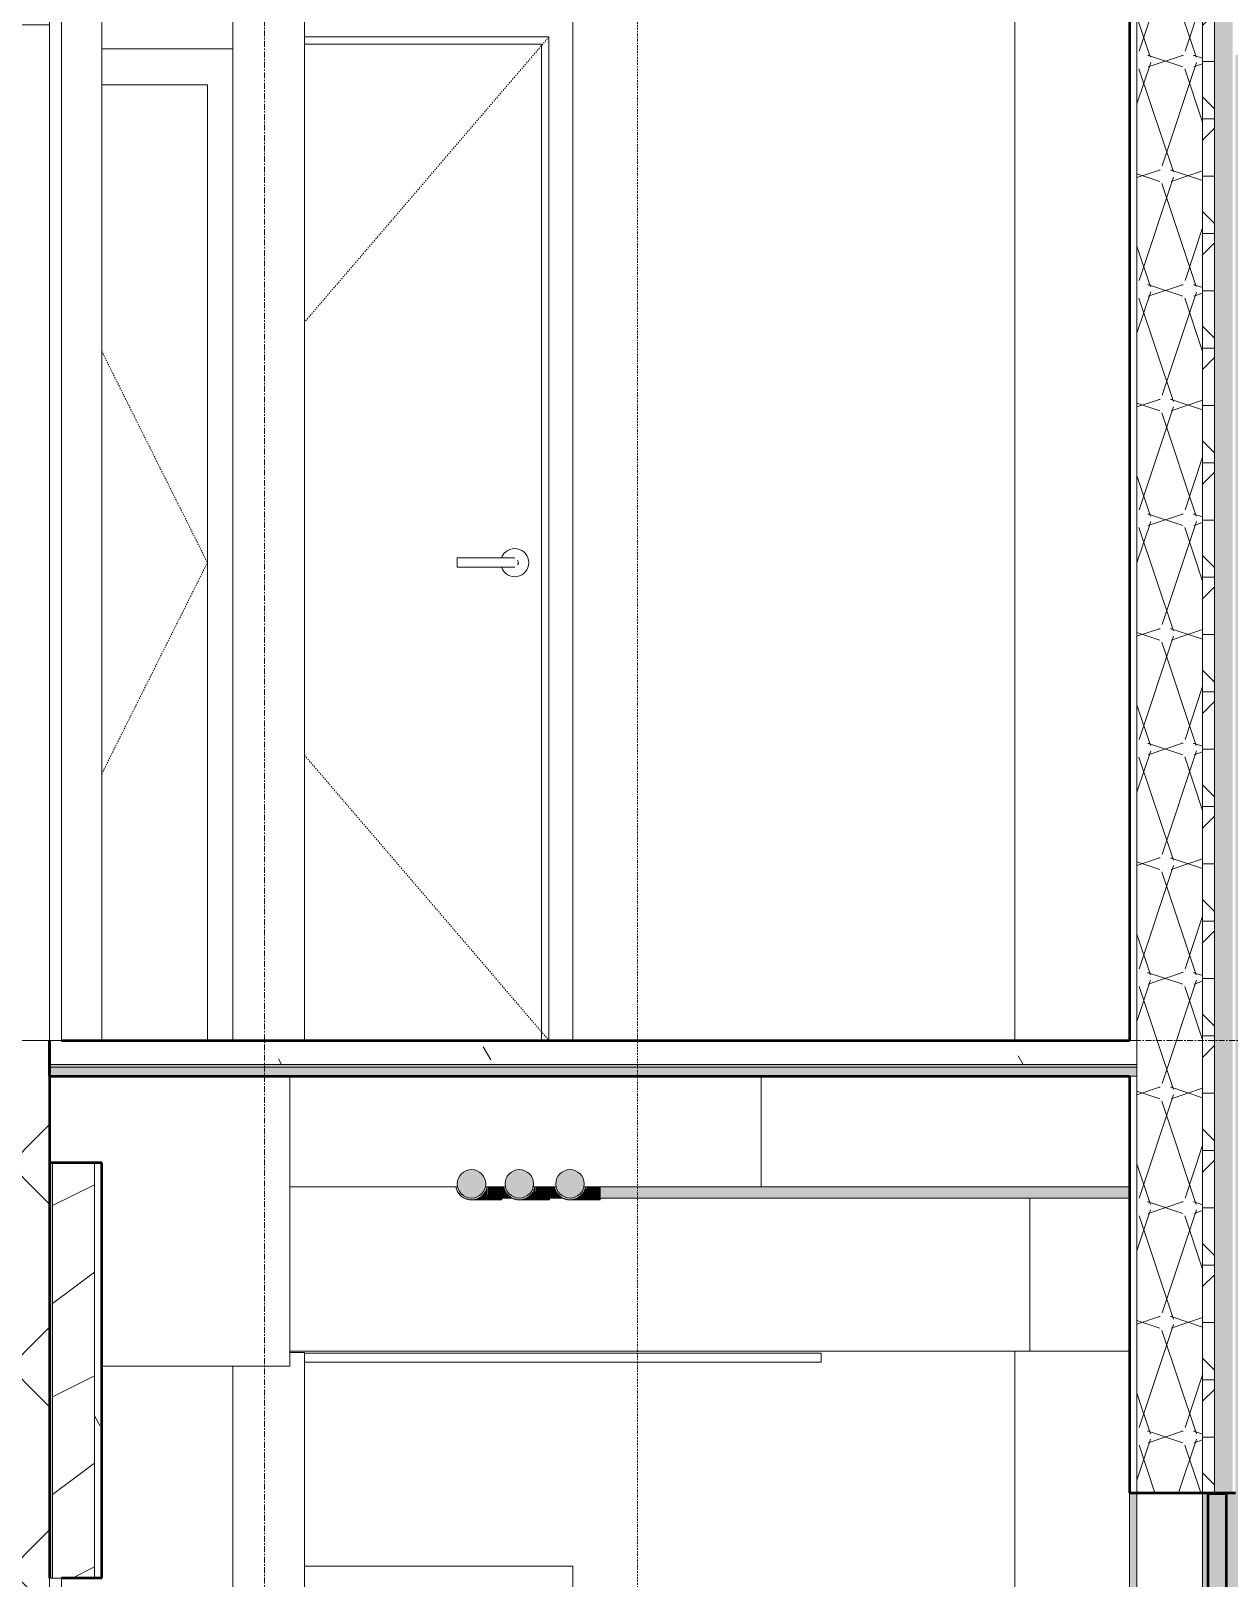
# Model space of a CAD drawing. Header units: inches. Extents: x 9610 to 15331, y -316 to 681.
# Drawn here: x 13620.6 to 13720.9, y 223 to 352.5 of the extents above; entities that cross this region are included whole.
import ezdxf

# ---------------------------------------------------------------- set-up
doc = ezdxf.new("R2010")
doc.units = ezdxf.units.IN
doc.header["$MEASUREMENT"] = 0
for name, pattern in [('Dash 1_16_', [0.125, 0.0625, -0.0625]), ('Dash Dot 3_16_', [0.3125, 0.1875, -0.0625, 0, -0.0625]), ('Grid Line 1_2_', [0.875, 0.5, -0.125, 0.125, -0.125])]:
    doc.linetypes.add(name, pattern=pattern)
for name, color, linetype, lineweight in [('0-2', 55, 'Continuous', 9), ('0-4', 130, 'Continuous', 5), ('0-5', 250, 'Continuous', 13), ('0-6', 50, 'Continuous', 9), ('A-ANNO-SYMB-1', 150, 'Dash Dot 3_16_', 9), ('A-CLNG-1', 135, 'Continuous', 13), ('A-DOOR-3', 50, 'Dash 1_16_', 9), ('A-DOOR-5', 50, 'Continuous', 9), ('A-DOOR-FRAM-3', 50, 'Continuous', 9), ('A-FLOR-1', 8, 'Continuous', 5), ('A-FLOR-2', 31, 'Continuous', 5), ('A-FLOR-5', 192, 'Continuous', 50), ('A-FLOR-6', 135, 'Continuous', 13), ('A-FLOR-LEVL-1', 51, 'Grid Line 1_2_', 9), ('A-FLOR-MCUT', 51, 'Continuous', 13), ('A-FLOR-PATT-1', 8, 'Continuous', 9), ('A-GLAZ-CWMG-1', 55, 'Continuous', 9), ('A-WALL', 113, 'Continuous', 13), ('A-WALL-1', 135, 'Continuous', 13), ('A-WALL-2', 7, 'Continuous', 50), ('A-WALL-3', 250, 'Continuous', 13), ('A-WALL-4', 254, 'Continuous', 5), ('A-WALL-5', 8, 'Continuous', 5), ('A-WALL-9', 113, 'Continuous', 50), ('A-WALL-PATT-1', 253, 'Continuous', 9), ('A-WALL-PATT-2', 50, 'Continuous', 9), ('A-WALL-PATT-3', 45, 'Continuous', 9), ('A-WALL-PATT-4', 55, 'Continuous', 9), ('A-WALL-PATT-5', 111, 'Continuous', 9), ('I-WALL-1', 135, 'Continuous', 13), ('P-PIPE-1', 55, 'Continuous', 9), ('P-PIPE-2', 8, 'Continuous', 5), ('P-PIPE-3', 94, 'Continuous', 9), ('Q-SPCQ-2', 50, 'Continuous', 9), ('S-BEAM-1', 55, 'Continuous', 9), ('S-GRID-1', 1, 'Grid Line 1_2_', 9)]:
    doc.layers.add(name, color=color, linetype=linetype, lineweight=lineweight)
pattern_1 = [(0, (14109.167, 138.832), (0, 4.798), []), (315, (14109.167, 138.832), (4.798427, 0), [6.786, -6.786]), (45, (14109.167, 138.832), (4.798427, 0), [6.786, -6.786])]
pattern_2 = [(161.57, (14109.6468, 139.312), (-3.8399538, -1.54e-05), [0, -27.322, 3.034, 0]), (18.43, (14108.6868, 139.312), (-3.8399538, 1.54e-05), [0, -27.322, 3.034, 0]), (108.43, (14109.6468, 139.312), (1.919622, -9.6005246), [9.106, -21.25]), (71.57, (14108.6868, 139.312), (1.919622, 9.6005246), [9.106, -21.25])]
pattern_3 = [(0, (14109.167, 138.832), (30.72, 7.68), [1.267, -21.773, 1.267, -21.773, -122.88]), (0, (14109.167, 138.832), (30.72, 7.68), [-46.08, 1.267, -44.813, 1.267, -21.773, -53.76]), (0, (14109.167, 138.832), (30.72, 7.68), [-115.2, 1.267, -14.093, 1.267, -37.133]), (120, (14120.687, 142.672), (-22.01108, 22.7643), [1.267, -21.773, 1.267, -21.773, -122.88]), (120, (14120.687, 142.672), (-22.01108, 22.7643), [-46.08, 1.267, -44.813, 1.267, -21.773, -53.76]), (120, (14120.687, 142.672), (-22.01108, 22.7643), [-115.2, 1.267, -14.093, 1.267, -37.133]), (240, (14124.527, 158.032), (-8.70892, -30.4443), [1.267, -21.773, 1.267, -21.773, -122.88]), (240, (14124.527, 158.032), (-8.70892, -30.4443), [-46.08, 1.267, -44.813, 1.267, -21.773, -53.76]), (240, (14124.527, 158.032), (-8.70892, -30.4443), [-115.2, 1.267, -14.093, 1.267, -37.133])]

# ---------------------------------------------------------------- blocks, each defined once
blk = doc.blocks.new('Single-Flush - CLOSET-1720159-BUILDING SECTION - NORTH_SOUTH AT ELEVATOR AND COURTYARD - LOOKING EAST')
at = {"layer": 'A-DOOR-3'}
for p in [(-3494.95, 193.68), (-3494.95, 158.32)]:
    blk.add_line(p, (-3486.11, 176), dxfattribs=at)
at = {"layer": 'A-DOOR-FRAM-3'}
for p, q in [((-3483.97, 219), (-3494.95, 219)), ((-3494.95, 216), (-3486.11, 216)), ((-3486.11, 216), (-3486.11, 136))]:
    blk.add_line(p, q, dxfattribs=at)
blk = doc.blocks.new('CTR - 1st Phase - Unit Layouts_rvt-2-BUILDING SECTION - NORTH_SOUTH AT ELEVATOR AND COURTYARD - LOOKING EAST')
at = {"layer": '0-5'}
blk.add_blockref('Single-Flush - CLOSET-1720159-BUILDING SECTION - NORTH_SOUTH AT ELEVATOR AND COURTYARD - LOOKING EAST', (0, 132), dxfattribs=at)
blk = doc.blocks.new('HOLLOW METAL - UNIT DOOR-1758958-BUILDING SECTION - NORTH_SOUTH AT ELEVATOR AND COURTYARD - LOOKING EAST')
at = {"layer": 'A-DOOR-3'}
for p, q in [((-3457.52, 352), (-3477.97, 328.14)), ((-3477.97, 291.86), (-3457.52, 268))]:
    blk.add_line(p, q, dxfattribs=at)
at = {"layer": 'A-DOOR-5'}
for p, q in [((-3461.07, 308.39), (-3465.2, 308.39)), ((-3465.2, 308), (-3465.2, 308.39)), ((-3465.2, 307.61), (-3465.2, 308)), ((-3465.2, 307.61), (-3461.07, 307.61))]:
    blk.add_line(p, q, dxfattribs=at)
at = {"layer": 'A-DOOR-5', "flags": 128}
for points in [[(-3460.48, 308.39), (-3460.48, 308.39), (-3460.48, 308.39), (-3460.48, 308.39), (-3460.48, 308.39), (-3460.49, 308.39), (-3460.49, 308.39), (-3460.5, 308.39), (-3460.51, 308.39), (-3460.51, 308.39), (-3460.52, 308.39), (-3460.53, 308.39), (-3460.54, 308.39), (-3460.55, 308.39), (-3460.57, 308.39), (-3460.58, 308.39), (-3460.59, 308.39), (-3460.61, 308.39), (-3460.62, 308.39), (-3460.64, 308.39), (-3460.66, 308.39), (-3460.67, 308.39), (-3460.69, 308.39), (-3460.71, 308.39), (-3460.73, 308.39), (-3460.75, 308.39), (-3460.77, 308.39), (-3460.79, 308.39), (-3460.81, 308.39), (-3460.83, 308.39), (-3460.85, 308.39), (-3460.88, 308.39), (-3460.9, 308.39), (-3460.92, 308.39), (-3460.94, 308.39), (-3460.97, 308.39), (-3460.99, 308.39), (-3461.01, 308.39), (-3461.04, 308.39), (-3461.06, 308.39), (-3461.07, 308.39)], [(-3461.07, 307.61), (-3461.04, 307.61), (-3461.02, 307.61), (-3461, 307.61), (-3460.97, 307.61), (-3460.95, 307.61), (-3460.93, 307.61), (-3460.9, 307.61), (-3460.88, 307.61), (-3460.86, 307.61), (-3460.84, 307.61), (-3460.82, 307.61), (-3460.79, 307.61), (-3460.77, 307.61), (-3460.75, 307.61), (-3460.73, 307.61), (-3460.71, 307.61), (-3460.7, 307.61), (-3460.68, 307.61), (-3460.66, 307.61), (-3460.64, 307.61), (-3460.63, 307.61), (-3460.61, 307.61), (-3460.6, 307.61), (-3460.58, 307.61), (-3460.57, 307.61), (-3460.56, 307.61), (-3460.55, 307.61), (-3460.54, 307.61), (-3460.53, 307.61), (-3460.52, 307.61), (-3460.51, 307.61), (-3460.5, 307.61), (-3460.5, 307.61), (-3460.49, 307.61), (-3460.49, 307.61), (-3460.48, 307.61), (-3460.48, 307.61), (-3460.48, 307.61), (-3460.48, 307.61)]]:
    blk.add_lwpolyline(points, dxfattribs=at)
at = {"layer": 'A-DOOR-5'}
for centre, radius, start, end in [((-3460.38, 308), 1.18, 0, 160.3657), ((-3460.48, 308), 0.394, 75, 90), ((-3460.38, 308), 1.18, 199.5633, 0), ((-3460.48, 308), 0.394, 270, 285), ((-3460.48, 308), 0.394, 0, 30), ((-3460.48, 308), 0.394, 330, 0)]:
    blk.add_arc(centre, radius, start, end, dxfattribs=at)
at = {"layer": 'A-DOOR-FRAM-3'}
for p, q in [((-3455.52, 356), (-3477.97, 356)), ((-3455.52, 268), (-3455.52, 356)), ((-3477.97, 352), (-3457.52, 352)), ((-3477.97, 351.38), (-3458.15, 351.38)), ((-3458.15, 351.38), (-3458.15, 268)), ((-3457.52, 352), (-3457.52, 268))]:
    blk.add_line(p, q, dxfattribs=at)
blk = doc.blocks.new('Dimension Lumber - 2x10-2056819-BUILDING SECTION - NORTH_SOUTH AT ELEVATOR AND COURTYARD - LOOKING EAST')
at = {"layer": 'S-BEAM-1'}
for p, q in [((-3479.22, 255.75), (-3479.22, 265)), ((-3479.22, 255.75), (-3465.15, 255.75)), ((-3462.85, 255.75), (-3461.15, 255.75)), ((-3458.85, 255.75), (-3456.9, 255.75)), ((-3454.61, 255.75), (-3439.75, 255.75))]:
    blk.add_line(p, q, dxfattribs=at)
blk = doc.blocks.new('Dimension Lumber - 2x10-2056820-BUILDING SECTION - NORTH_SOUTH AT ELEVATOR AND COURTYARD - LOOKING EAST')
at = {"layer": 'S-BEAM-1'}
for p, q in [((-3439.75, 265), (-3439.75, 255.75)), ((-3439.75, 255.75), (-3408.92, 255.75))]:
    blk.add_line(p, q, dxfattribs=at)
blk = doc.blocks.new('Elbow - PVC - Sch 40 - Standard-V71-BUILDING SECTION - NORTH_SOUTH AT ELEVATOR AND COURTYARD - LOOKING EAST')
at = {"layer": 'P-PIPE-1'}
for points in [[(-3464, 254.66), (-3463.65, 254.7), (-3463.31, 254.85), (-3462.96, 255.16), (-3462.8, 255.41), (-3462.7, 255.75), (-3462.85, 255.71), (-3462.85, 255.69), (-3462.97, 255.41), (-3463.16, 255.16), (-3463.5, 254.93), (-3463.82, 254.84), (-3464, 254.81), (-3464.31, 254.85), (-3464.64, 255.01), (-3464.84, 255.16), (-3465.03, 255.41), (-3465.19, 255.75), (-3465.31, 255.75), (-3465.3, 255.65), (-3465.15, 255.31), (-3464.84, 254.96), (-3464.59, 254.8), (-3464.23, 254.69)], [(-3462.62, 254.66), (-3462.66, 255.75), (-3462.69, 255.75), (-3462.76, 255.51), (-3462.85, 255.31), (-3463.16, 254.96), (-3463.38, 254.81), (-3463.57, 254.7), (-3463.57, 254.66), (-3462.91, 254.66)], [(-3462.62, 254.66), (-3461.47, 254.66), (-3461.47, 255.75), (-3462.62, 255.75), (-3462.62, 254.66)]]:
    blk.add_hatch(color=256, dxfattribs=at).paths.add_polyline_path(points, flags=0)
for p in [(-3461.47, 255.75), (-3462.62, 254.66)]:
    blk.add_line(p, (-3461.47, 254.66), dxfattribs=at)
at = {"layer": 'P-PIPE-1', "flags": 128}
for points in [[(-3464, 254.66), (-3464.05, 254.66), (-3464.11, 254.66), (-3464.16, 254.67), (-3464.21, 254.67), (-3464.27, 254.68), (-3464.32, 254.69), (-3464.37, 254.71), (-3464.42, 254.72), (-3464.47, 254.74), (-3464.52, 254.76), (-3464.57, 254.78), (-3464.62, 254.81), (-3464.67, 254.83), (-3464.71, 254.86), (-3464.76, 254.89), (-3464.8, 254.92), (-3464.85, 254.95), (-3464.89, 254.99), (-3464.93, 255.03), (-3464.96, 255.06), (-3465, 255.1), (-3465.04, 255.14), (-3465.07, 255.19), (-3465.1, 255.23), (-3465.13, 255.27), (-3465.16, 255.32), (-3465.19, 255.37), (-3465.21, 255.41), (-3465.23, 255.46), (-3465.25, 255.51), (-3465.27, 255.56), (-3465.29, 255.61), (-3465.3, 255.67), (-3465.31, 255.72)], [(-3462.62, 254.66), (-3462.68, 254.66), (-3462.73, 254.66), (-3462.79, 254.66), (-3462.84, 254.66), (-3462.9, 254.66), (-3462.95, 254.66), (-3463, 254.66), (-3463.06, 254.66), (-3463.11, 254.66), (-3463.16, 254.66), (-3463.21, 254.66), (-3463.26, 254.66), (-3463.31, 254.66), (-3463.36, 254.66), (-3463.4, 254.66), (-3463.45, 254.66), (-3463.49, 254.66), (-3463.53, 254.66), (-3463.57, 254.66), (-3463.61, 254.66), (-3463.65, 254.66), (-3463.68, 254.66), (-3463.72, 254.66), (-3463.75, 254.66), (-3463.78, 254.66), (-3463.81, 254.66), (-3463.84, 254.66), (-3463.86, 254.66), (-3463.89, 254.66), (-3463.91, 254.66), (-3463.93, 254.66), (-3463.94, 254.66), (-3463.96, 254.66), (-3463.97, 254.66), (-3463.98, 254.66), (-3463.99, 254.66), (-3463.99, 254.66), (-3464, 254.66), (-3464, 254.66)]]:
    blk.add_lwpolyline(points, dxfattribs=at)
at = {"layer": 'P-PIPE-1'}
blk.add_arc((-3464, 256), 1.34, 190.7804, 349.2196, dxfattribs=at)
blk = doc.blocks.new('Elbow - PVC - Sch 40 - Standard-V72-BUILDING SECTION - NORTH_SOUTH AT ELEVATOR AND COURTYARD - LOOKING EAST')
at = {"layer": 'P-PIPE-1'}
for points in [[(-3460, 254.66), (-3459.65, 254.7), (-3459.31, 254.85), (-3458.96, 255.16), (-3458.8, 255.41), (-3458.7, 255.75), (-3458.85, 255.71), (-3458.85, 255.69), (-3458.97, 255.41), (-3459.16, 255.16), (-3459.5, 254.93), (-3459.82, 254.84), (-3460.01, 254.81), (-3460.31, 254.85), (-3460.64, 255.01), (-3460.84, 255.16), (-3461.03, 255.41), (-3461.19, 255.75), (-3461.31, 255.75), (-3461.3, 255.65), (-3461.15, 255.31), (-3460.84, 254.96), (-3460.59, 254.8), (-3460.31, 254.7), (-3460.01, 254.66)], [(-3458.62, 254.66), (-3458.66, 255.75), (-3458.69, 255.75), (-3458.76, 255.51), (-3458.85, 255.31), (-3459.24, 254.85), (-3459.38, 254.81), (-3459.57, 254.7), (-3459.57, 254.66), (-3458.91, 254.66)], [(-3458.62, 254.66), (-3457.47, 254.66), (-3457.47, 255.75), (-3458.62, 255.75), (-3458.62, 254.66)]]:
    blk.add_hatch(color=256, dxfattribs=at).paths.add_polyline_path(points, flags=0)
for p in [(-3457.47, 255.75), (-3458.62, 254.66)]:
    blk.add_line(p, (-3457.47, 254.66), dxfattribs=at)
at = {"layer": 'P-PIPE-1', "flags": 128}
for points in [[(-3460.01, 254.66), (-3460.05, 254.66), (-3460.11, 254.66), (-3460.16, 254.67), (-3460.21, 254.67), (-3460.27, 254.68), (-3460.32, 254.69), (-3460.37, 254.71), (-3460.42, 254.72), (-3460.47, 254.74), (-3460.52, 254.76), (-3460.57, 254.78), (-3460.62, 254.81), (-3460.67, 254.83), (-3460.71, 254.86), (-3460.76, 254.89), (-3460.8, 254.92), (-3460.85, 254.95), (-3460.89, 254.99), (-3460.93, 255.03), (-3460.96, 255.06), (-3461, 255.1), (-3461.04, 255.14), (-3461.07, 255.19), (-3461.1, 255.23), (-3461.13, 255.27), (-3461.16, 255.32), (-3461.19, 255.37), (-3461.21, 255.41), (-3461.23, 255.46), (-3461.25, 255.51), (-3461.27, 255.56), (-3461.29, 255.61), (-3461.3, 255.67), (-3461.31, 255.72)], [(-3458.62, 254.66), (-3458.68, 254.66), (-3458.73, 254.66), (-3458.79, 254.66), (-3458.84, 254.66), (-3458.9, 254.66), (-3458.95, 254.66), (-3459, 254.66), (-3459.06, 254.66), (-3459.11, 254.66), (-3459.16, 254.66), (-3459.21, 254.66), (-3459.26, 254.66), (-3459.31, 254.66), (-3459.36, 254.66), (-3459.4, 254.66), (-3459.45, 254.66), (-3459.49, 254.66), (-3459.53, 254.66), (-3459.57, 254.66), (-3459.61, 254.66), (-3459.65, 254.66), (-3459.68, 254.66), (-3459.72, 254.66), (-3459.75, 254.66), (-3459.78, 254.66), (-3459.81, 254.66), (-3459.84, 254.66), (-3459.86, 254.66), (-3459.89, 254.66), (-3459.91, 254.66), (-3459.93, 254.66), (-3459.94, 254.66), (-3459.96, 254.66), (-3459.97, 254.66), (-3459.98, 254.66), (-3459.99, 254.66), (-3459.99, 254.66), (-3460, 254.66), (-3460, 254.66)]]:
    blk.add_lwpolyline(points, dxfattribs=at)
at = {"layer": 'P-PIPE-1'}
blk.add_arc((-3460, 256), 1.34, 190.7804, 349.2196, dxfattribs=at)
blk = doc.blocks.new('Elbow - PVC - Sch 40 - Standard-V73-BUILDING SECTION - NORTH_SOUTH AT ELEVATOR AND COURTYARD - LOOKING EAST')
at = {"layer": 'P-PIPE-1'}
for points in [[(-3455.76, 254.66), (-3455.41, 254.7), (-3455.06, 254.85), (-3454.72, 255.16), (-3454.56, 255.41), (-3454.46, 255.75), (-3454.61, 255.71), (-3454.61, 255.69), (-3454.73, 255.41), (-3454.92, 255.16), (-3455.25, 254.93), (-3455.58, 254.84), (-3455.79, 254.82), (-3456.06, 254.85), (-3456.4, 255.01), (-3456.6, 255.16), (-3456.79, 255.41), (-3456.94, 255.75), (-3457.07, 255.75), (-3457.06, 255.65), (-3456.9, 255.31), (-3456.6, 254.96), (-3456.32, 254.79), (-3456.11, 254.7), (-3455.79, 254.66)], [(-3454.38, 254.66), (-3454.41, 255.75), (-3454.44, 255.75), (-3454.52, 255.51), (-3454.61, 255.31), (-3454.92, 254.96), (-3455.19, 254.79), (-3455.33, 254.7), (-3455.33, 254.66), (-3454.67, 254.66)], [(-3454.38, 254.66), (-3453.23, 254.66), (-3453.23, 255.75), (-3454.38, 255.75), (-3454.38, 254.66)]]:
    blk.add_hatch(color=256, dxfattribs=at).paths.add_polyline_path(points, flags=0)
for p in [(-3453.23, 255.75), (-3454.38, 254.66)]:
    blk.add_line(p, (-3453.23, 254.66), dxfattribs=at)
at = {"layer": 'P-PIPE-1', "flags": 128}
for points in [[(-3455.79, 254.66), (-3455.81, 254.66), (-3455.86, 254.66), (-3455.92, 254.67), (-3455.97, 254.67), (-3456.02, 254.68), (-3456.08, 254.69), (-3456.13, 254.71), (-3456.18, 254.72), (-3456.23, 254.74), (-3456.28, 254.76), (-3456.33, 254.78), (-3456.38, 254.81), (-3456.43, 254.83), (-3456.47, 254.86), (-3456.52, 254.89), (-3456.56, 254.92), (-3456.6, 254.95), (-3456.64, 254.99), (-3456.68, 255.03), (-3456.72, 255.06), (-3456.76, 255.1), (-3456.79, 255.14), (-3456.83, 255.19), (-3456.86, 255.23), (-3456.89, 255.27), (-3456.92, 255.32), (-3456.94, 255.37), (-3456.97, 255.41), (-3456.99, 255.46), (-3457.01, 255.51), (-3457.03, 255.56), (-3457.04, 255.61), (-3457.06, 255.67), (-3457.07, 255.72)], [(-3454.38, 254.66), (-3454.44, 254.66), (-3454.49, 254.66), (-3454.55, 254.66), (-3454.6, 254.66), (-3454.66, 254.66), (-3454.71, 254.66), (-3454.76, 254.66), (-3454.81, 254.66), (-3454.87, 254.66), (-3454.92, 254.66), (-3454.97, 254.66), (-3455.02, 254.66), (-3455.07, 254.66), (-3455.11, 254.66), (-3455.16, 254.66), (-3455.2, 254.66), (-3455.25, 254.66), (-3455.29, 254.66), (-3455.33, 254.66), (-3455.37, 254.66), (-3455.41, 254.66), (-3455.44, 254.66), (-3455.48, 254.66), (-3455.51, 254.66), (-3455.54, 254.66), (-3455.57, 254.66), (-3455.6, 254.66), (-3455.62, 254.66), (-3455.64, 254.66), (-3455.66, 254.66), (-3455.68, 254.66), (-3455.7, 254.66), (-3455.71, 254.66), (-3455.73, 254.66), (-3455.74, 254.66), (-3455.75, 254.66), (-3455.75, 254.66), (-3455.76, 254.66), (-3455.76, 254.66)]]:
    blk.add_lwpolyline(points, dxfattribs=at)
at = {"layer": 'P-PIPE-1'}
blk.add_arc((-3455.76, 256), 1.34, 190.7804, 349.2196, dxfattribs=at)
blk = doc.blocks.new('CTR - 1st Phase - Common Walls_rvt-2-BUILDING SECTION - NORTH_SOUTH AT ELEVATOR AND COURTYARD - LOOKING EAST')
at = {"layer": 'A-WALL-5'}
blk.add_hatch(color=256, dxfattribs=at).paths.add_polyline_path([(-3499.07, 223), (-3499.07, 257.75), (-3499.32, 257.75), (-3499.32, 223)], flags=0)
at = {"layer": 'A-WALL-PATT-1'}
h = blk.add_hatch(dxfattribs=at)
h.set_pattern_fill('FP_57', color=256, style=0, pattern_type=2)
h.set_pattern_definition([(216.87, (-3005.926, 154.825), (47.980943, 31.987086), [7.997, -71.971]), (206.565, (-2996.33, 150.027), (-15.99371, -15.99413), [17.881, -17.881]), (198.435, (-2996.33, 142.03), (-31.98674, -15.99388), [10.115, -40.461])])
h.paths.add_polyline_path([(-3499.07, 223), (-3495.57, 223), (-3495.57, 257.75), (-3499.07, 257.75), (-3499.07, 224)], flags=0)
at = {"layer": 'A-WALL-PATT-2'}
h = blk.add_hatch(dxfattribs=at)
h.set_pattern_fill('FP_37', color=256, style=0, pattern_type=2)
h.set_pattern_definition([(0, (-3012.324, 138.832), (30.72, 7.68), [1.267, -21.773, 1.267, -21.773, -122.88]), (0, (-3012.324, 138.832), (30.72, 7.68), [-46.08, 1.267, -44.813, 1.267, -21.773, -53.76]), (0, (-3012.324, 138.832), (30.72, 7.68), [-115.2, 1.267, -14.093, 1.267, -37.133]), (120, (-3000.804, 142.672), (-22.01108, 22.7643), [1.267, -21.773, 1.267, -21.773, -122.88]), (120, (-3000.804, 142.672), (-22.01108, 22.7643), [-46.08, 1.267, -44.813, 1.267, -21.773, -53.76]), (120, (-3000.804, 142.672), (-22.01108, 22.7643), [-115.2, 1.267, -14.093, 1.267, -37.133]), (240, (-2996.964, 158.032), (-8.70892, -30.4443), [1.267, -21.773, 1.267, -21.773, -122.88]), (240, (-2996.964, 158.032), (-8.70892, -30.4443), [-46.08, 1.267, -44.813, 1.267, -21.773, -53.76]), (240, (-2996.964, 158.032), (-8.70892, -30.4443), [-115.2, 1.267, -14.093, 1.267, -37.133])])
h.paths.add_polyline_path([(-3495.57, 223), (-3494.95, 223), (-3494.95, 257.75), (-3495.57, 257.75), (-3495.57, 223.31)], flags=0)
at = {"layer": 'P-PIPE-1'}
for points in [[(-3464, 254.81), (-3463.64, 254.88), (-3463.41, 254.97), (-3463.16, 255.16), (-3462.97, 255.41), (-3462.85, 255.75), (-3462.81, 256), (-3462.85, 256.31), (-3462.97, 256.59), (-3463.16, 256.84), (-3463.41, 257.03), (-3463.69, 257.15), (-3464, 257.19), (-3464.31, 257.15), (-3464.59, 257.03), (-3464.84, 256.84), (-3465.03, 256.59), (-3465.15, 256.31), (-3465.19, 256), (-3465.13, 255.65), (-3465.03, 255.41), (-3464.84, 255.16), (-3464.59, 254.97), (-3464.18, 254.84)], [(-3460, 254.81), (-3459.64, 254.88), (-3459.41, 254.97), (-3459.16, 255.16), (-3458.97, 255.41), (-3458.85, 255.75), (-3458.81, 256), (-3458.85, 256.31), (-3458.97, 256.59), (-3459.16, 256.84), (-3459.41, 257.03), (-3459.69, 257.15), (-3460.01, 257.19), (-3460.31, 257.15), (-3460.59, 257.03), (-3460.84, 256.84), (-3461.03, 256.59), (-3461.15, 256.31), (-3461.19, 256), (-3461.13, 255.65), (-3461.03, 255.41), (-3460.84, 255.16), (-3460.59, 254.97), (-3460.18, 254.84), (-3460.01, 254.81)], [(-3455.76, 254.81), (-3455.39, 254.88), (-3455.16, 254.97), (-3454.92, 255.16), (-3454.73, 255.41), (-3454.6, 255.75), (-3454.57, 256), (-3454.61, 256.31), (-3454.73, 256.59), (-3454.92, 256.84), (-3455.16, 257.03), (-3455.45, 257.15), (-3455.79, 257.18), (-3456.06, 257.15), (-3456.35, 257.03), (-3456.6, 256.84), (-3456.79, 256.59), (-3456.9, 256.31), (-3456.94, 256), (-3456.89, 255.65), (-3456.79, 255.41), (-3456.6, 255.16), (-3456.35, 254.97), (-3455.94, 254.84), (-3455.79, 254.82)]]:
    blk.add_hatch(color=256, dxfattribs=at).paths.add_polyline_path(points, flags=0)
at = {"layer": 'P-PIPE-2'}
for points in [[(-3461.47, 254.81), (-3460.69, 254.85), (-3461.04, 255.16), (-3461.2, 255.41), (-3461.34, 255.75), (-3461.47, 255.75), (-3461.47, 254.84)], [(-3457.47, 254.81), (-3456.45, 254.85), (-3456.79, 255.16), (-3456.95, 255.41), (-3457.1, 255.75), (-3457.47, 255.75), (-3457.47, 254.84)], [(-3453.23, 254.81), (-3408.92, 254.85), (-3408.92, 255.75), (-3453.23, 255.75), (-3453.23, 254.84)]]:
    blk.add_hatch(color=256, dxfattribs=at).paths.add_polyline_path(points, flags=0)
at = {"layer": 'A-CLNG-1'}
for p, q in [((-3477.97, 241.82), (-3434.72, 241.82)), ((-3434.72, 241.07), (-3477.97, 241.07)), ((-3434.72, 241.82), (-3434.72, 241.07))]:
    blk.add_line(p, q, dxfattribs=at)
at = {"layer": 'A-WALL-1'}
blk.add_line((-3494.95, 355), (-3494.95, 268), dxfattribs=at)
at = {"layer": 'A-WALL-2'}
for p, q in [((-3499.32, 257.75), (-3499.32, 223)), ((-3494.95, 257.75), (-3499.32, 257.75)), ((-3494.95, 223), (-3494.95, 257.75)), ((-3494.95, 223), (-3498.32, 223))]:
    blk.add_line(p, q, dxfattribs=at)
at = {"layer": 'A-WALL-3'}
for p, q in [((-3499.07, 257.75), (-3499.07, 223)), ((-3495.57, 257.75), (-3495.57, 223))]:
    blk.add_line(p, q, dxfattribs=at)
at = {"layer": 'I-WALL-1'}
for p, q in [((-3483.97, 268), (-3483.97, 373.37)), ((-3477.97, 373.87), (-3477.97, 268)), ((-3418.52, 374), (-3418.52, 268)), ((-3418.52, 242), (-3479.22, 242)), ((-3477.97, 241.87), (-3479.22, 241.87)), ((-3477.97, 241.87), (-3477.97, 136)), ((-3408.92, 242), (-3418.52, 242)), ((-3418.52, 242), (-3418.52, 136)), ((-3483.97, 136), (-3483.97, 240.75))]:
    blk.add_line(p, q, dxfattribs=at)
at = {"layer": 'P-PIPE-1'}
for p, q in [((-3461.47, 254.81), (-3460.62, 254.81)), ((-3457.47, 254.81), (-3456.37, 254.81)), ((-3453.23, 254.81), (-3408.92, 254.81))]:
    blk.add_line(p, q, dxfattribs=at)
at = {"layer": 'P-PIPE-3'}
for centre, start, end in [((-3464, 256), 0, 180), ((-3460, 256), 0, 180), ((-3455.76, 256), 0, 180), ((-3464, 256), 180, 0), ((-3460, 256), 180, 0), ((-3455.76, 256), 180, 0)]:
    blk.add_arc(centre, 1.19, start, end, dxfattribs=at)
at = {"layer": '0-2'}
for name, p in [('HOLLOW METAL - UNIT DOOR-1758958-BUILDING SECTION - NORTH_SOUTH AT ELEVATOR AND COURTYARD - LOOKING EAST', (0, 0)), ('Dimension Lumber - 2x10-2056819-BUILDING SECTION - NORTH_SOUTH AT ELEVATOR AND COURTYARD - LOOKING EAST', (0, 0)), ('Dimension Lumber - 2x10-2056820-BUILDING SECTION - NORTH_SOUTH AT ELEVATOR AND COURTYARD - LOOKING EAST', (0, 0)), ('Elbow - PVC - Sch 40 - Standard-V71-BUILDING SECTION - NORTH_SOUTH AT ELEVATOR AND COURTYARD - LOOKING EAST', (0, 0)), ('Elbow - PVC - Sch 40 - Standard-V72-BUILDING SECTION - NORTH_SOUTH AT ELEVATOR AND COURTYARD - LOOKING EAST', (0, 0)), ('Elbow - PVC - Sch 40 - Standard-V73-BUILDING SECTION - NORTH_SOUTH AT ELEVATOR AND COURTYARD - LOOKING EAST', (0, 0)), ('HOLLOW METAL - UNIT DOOR-1758958-BUILDING SECTION - NORTH_SOUTH AT ELEVATOR AND COURTYARD - LOOKING EAST', (0, -132))]:
    blk.add_blockref(name, p, dxfattribs=at)
blk = doc.blocks.new('Elevator Door-Center - 48_ x 84_-2010370-BUILDING SECTION - NORTH_SOUTH AT ELEVATOR AND COURTYARD - LOOKING EAST')
at = {"layer": 'Q-SPCQ-2'}
for p, q in [((-3499.32, 268), (-3499.32, 355)), ((-3499.32, 355), (-3498.32, 355)), ((-3498.32, 355), (-3498.32, 268)), ((-3509.32, 268), (-3509.32, 353)), ((-3509.32, 353), (-3507.32, 353)), ((-3507.32, 353), (-3507.32, 268)), ((-3507.32, 268), (-3507.32, 353)), ((-3507.32, 353), (-3499.32, 353)), ((-3509.32, 268), (-3507.32, 268)), ((-3499.32, 268), (-3507.32, 268)), ((-3498.32, 268), (-3499.32, 268))]:
    blk.add_line(p, q, dxfattribs=at)
blk = doc.blocks.new('CTR - 1st Phase -Stairs _ Elevators_rvt-2-BUILDING SECTION - NORTH_SOUTH AT ELEVATOR AND COURTYARD - LOOKING EAST')
at = {"layer": 'A-WALL-PATT-3'}
h = blk.add_hatch(dxfattribs=at)
h.set_pattern_fill('FP_82', color=256, style=0, pattern_type=2)
h.set_pattern_definition([(45, (-3012.324, 138.832), (-8.48528, 8.48528), []), (135, (-3012.324, 138.832), (-8.48528, -8.48528), [])])
h.paths.add_polyline_path([(-3505.96, -43), (-3499.32, -43), (-3499.32, 0), (-3507.32, 0), (-3507.32, -43)], flags=0)
h.paths.add_polyline_path([(-3507.32, 85), (-3499.32, 85), (-3499.32, 136), (-3507.32, 136), (-3507.32, 86)], flags=0)
h.paths.add_polyline_path([(-3500.17, 221), (-3499.32, 221), (-3499.32, 268), (-3507.32, 268), (-3507.32, 221), (-3502.06, 221)], flags=0)
h.paths.add_polyline_path([(-3506.27, 353), (-3499.32, 353), (-3499.32, 436), (-3507.32, 436), (-3507.32, 353)], flags=0)
at = {"layer": 'A-WALL-2'}
blk.add_line((-3499.32, 268), (-3499.32, 223), dxfattribs=at)
at = {"layer": '0-6'}
for p in [(0, 0), (0, -132)]:
    blk.add_blockref('Elevator Door-Center - 48_ x 84_-2010370-BUILDING SECTION - NORTH_SOUTH AT ELEVATOR AND COURTYARD - LOOKING EAST', p, dxfattribs=at)
blk = doc.blocks.new('Rectangular Mullion - Stud - Vertical-2196328-BUILDING SECTION - NORTH_SOUTH AT ELEVATOR AND COURTYARD - LOOKING EAST')
at = {"layer": 'A-GLAZ-CWMG-1'}
for p, q in [((-3408.3, 139.25), (-3408.3, 230.12)), ((-3402.8, 230.12), (-3402.8, 139.25))]:
    blk.add_line(p, q, dxfattribs=at)

msp = doc.modelspace()

# ---------------------------------------------------------------- hatches: boundary and pattern name
at = {"layer": 'A-FLOR-1'}
for points in [[(13677.89, 265.75), (13681.74, 265.75), (13681.74, 266), (13622.17, 266), (13622.17, 265.75), (13674.14, 265.75)], [(13713.19, 265.75), (13713.15, 266), (13681.74, 266), (13681.74, 265.75), (13713.04, 265.75)]]:
    msp.add_hatch(color=256, dxfattribs=at).paths.add_polyline_path(points, flags=0)
at = {"layer": 'A-FLOR-2'}
for points in [[(13640.37, 265), (13681.74, 265), (13681.74, 265.75), (13622.17, 265.75), (13622.17, 265), (13626.54, 265)], [(13713.19, 265), (13713.19, 265.75), (13681.74, 265.75), (13681.74, 265), (13712.57, 265)]]:
    msp.add_hatch(color=256, dxfattribs=at).paths.add_polyline_path(points, flags=0)
at = {"layer": 'A-FLOR-PATT-1'}
h = msp.add_hatch(dxfattribs=at)
h.set_pattern_fill('FP_37', color=256, style=0, pattern_type=2)
h.set_pattern_definition(pattern_3)
h.paths.add_polyline_path([(13674.14, 266), (13681.74, 266), (13681.74, 268), (13622.17, 268), (13622.17, 266), (13665.97, 266)], flags=0)
h = msp.add_hatch(dxfattribs=at)
h.set_pattern_fill('FP_37', color=256, style=0, pattern_type=2)
h.set_pattern_definition(pattern_3)
h.paths.add_polyline_path([(13713.06, 266), (13713.19, 266), (13713.19, 268), (13681.74, 268), (13681.74, 266), (13712.57, 266)], flags=0)
at = {"layer": 'A-WALL-4'}
msp.add_hatch(color=256, dxfattribs=at).paths.add_polyline_path([(13719.12, 109.81), (13720.69, 109.81), (13720.69, 230.06), (13719.12, 230.06), (13719.12, 109.88)], flags=0)
at = {"layer": 'A-WALL-5'}
for points in [[(13721.19, 350.5), (13721.19, 422), (13719.69, 422), (13719.69, 350.5), (13720.57, 350.5)], [(13721.19, 230.12), (13721.19, 350.5), (13719.69, 350.5), (13719.69, 230.12)]]:
    msp.add_hatch(color=256, dxfattribs=at).paths.add_polyline_path(points, flags=0)
at = {"layer": 'A-WALL-PATT-4'}
h = msp.add_hatch(dxfattribs=at)
h.set_pattern_fill('FP_38', color=256, style=0, pattern_type=2)
h.set_pattern_definition([(0, (15061.12, 112.3), (-38.4, 120.375), [0.392, -38.007]), (0, (15061.12, 112.7), (-38.4, 120.375), [0.392, -38.007]), (0, (15061.12, 128.66), (-38.4, 120.375), [0.392, -38.007]), (0, (15061.12, 129.05), (-38.4, 120.375), [0.392, -38.007]), (0, (15061.12, 145.02), (-38.4, 120.375), [0.392, -38.007]), (0, (15061.12, 145.41), (-38.4, 120.375), [0.392, -38.007]), (0, (15061.12, 161.38), (-38.4, 120.375), [0.392, -38.007]), (0, (15061.12, 161.77), (-38.4, 120.375), [0.392, -38.007]), (0, (15061.12, 177.73), (-38.4, 120.375), [0.392, -38.007]), (0, (15061.12, 178.12), (-38.4, 120.375), [0.392, -38.007]), (0, (15061.12, 194.09), (-38.4, 120.375), [0.392, -38.007]), (0, (15061.12, 194.48), (-38.4, 120.375), [0.392, -38.007]), (0, (15061.12, 210.45), (-38.4, 120.375), [0.392, -38.007]), (0, (15061.12, 210.84), (-38.4, 120.375), [0.392, -38.007]), (0, (15061.12, 226.8), (-38.4, 120.375), [0.392, -38.007]), (0, (15061.12, 227.2), (-38.4, 120.375), [0.392, -38.007]), (0, (15078.57, 112.3), (-38.4, 120.375), [0.392, -38.007]), (0, (15078.57, 112.7), (-38.4, 120.375), [0.392, -38.007]), (0, (15078.57, 128.66), (-38.4, 120.375), [0.392, -38.007]), (0, (15078.57, 129.05), (-38.4, 120.375), [0.392, -38.007]), (0, (15078.57, 145.02), (-38.4, 120.375), [0.392, -38.007]), (0, (15078.57, 145.41), (-38.4, 120.375), [0.392, -38.007]), (0, (15078.57, 161.38), (-38.4, 120.375), [0.392, -38.007]), (0, (15078.57, 161.77), (-38.4, 120.375), [0.392, -38.007]), (0, (15078.57, 177.73), (-38.4, 120.375), [0.392, -38.007]), (0, (15078.57, 178.12), (-38.4, 120.375), [0.392, -38.007]), (0, (15078.57, 194.09), (-38.4, 120.375), [0.392, -38.007]), (0, (15078.57, 194.48), (-38.4, 120.375), [0.392, -38.007]), (0, (15078.57, 210.45), (-38.4, 120.375), [0.392, -38.007]), (0, (15078.57, 210.84), (-38.4, 120.375), [0.392, -38.007]), (0, (15078.57, 226.8), (-38.4, 120.375), [0.392, -38.007]), (0, (15078.57, 227.2), (-38.4, 120.375), [0.392, -38.007]), (0, (15096.02, 112.3), (-38.4, 120.375), [0.392, -38.007]), (0, (15096.02, 112.7), (-38.4, 120.375), [0.392, -38.007]), (0, (15096.02, 128.66), (-38.4, 120.375), [0.392, -38.007]), (0, (15096.02, 129.05), (-38.4, 120.375), [0.392, -38.007]), (0, (15096.02, 145.02), (-38.4, 120.375), [0.392, -38.007]), (0, (15096.02, 145.41), (-38.4, 120.375), [0.392, -38.007]), (0, (15096.02, 161.38), (-38.4, 120.375), [0.392, -38.007]), (0, (15096.02, 161.77), (-38.4, 120.375), [0.392, -38.007]), (0, (15096.02, 177.73), (-38.4, 120.375), [0.392, -38.007]), (0, (15096.02, 178.12), (-38.4, 120.375), [0.392, -38.007]), (0, (15096.02, 194.09), (-38.4, 120.375), [0.392, -38.007]), (0, (15096.02, 194.48), (-38.4, 120.375), [0.392, -38.007]), (0, (15096.02, 210.45), (-38.4, 120.375), [0.392, -38.007]), (0, (15096.02, 210.84), (-38.4, 120.375), [0.392, -38.007]), (0, (15096.02, 226.8), (-38.4, 120.375), [0.392, -38.007]), (0, (15096.02, 227.2), (-38.4, 120.375), [0.392, -38.007]), (90, (15059.38, 109.75), (-38.4, 2e-15), [120, -0.375]), (90, (15059.755, 109.75), (-38.4, 2e-15), [120, -0.375]), (90, (15061.12, 112.304), (-38.4, 2e-15), [0.392, -119.982]), (90, (15061.12, 128.66), (-38.4, 2e-15), [0.392, -119.982]), (90, (15061.12, 145.018), (-38.4, 2e-15), [0.392, -119.982]), (90, (15061.12, 161.375), (-38.4, 2e-15), [0.392, -119.982]), (90, (15061.12, 177.732), (-38.4, 2e-15), [0.392, -119.982]), (90, (15061.12, 194.09), (-38.4, 2e-15), [0.392, -119.982]), (90, (15061.12, 210.447), (-38.4, 2e-15), [0.392, -119.982]), (90, (15061.12, 226.804), (-38.4, 2e-15), [0.392, -119.982]), (90, (15061.514, 112.304), (-38.4, 2e-15), [0.392, -119.982]), (90, (15061.514, 128.66), (-38.4, 2e-15), [0.392, -119.982]), (90, (15061.514, 145.018), (-38.4, 2e-15), [0.392, -119.982]), (90, (15061.514, 161.375), (-38.4, 2e-15), [0.392, -119.982]), (90, (15061.514, 177.732), (-38.4, 2e-15), [0.392, -119.982]), (90, (15061.514, 194.09), (-38.4, 2e-15), [0.392, -119.982]), (90, (15061.514, 210.447), (-38.4, 2e-15), [0.392, -119.982]), (90, (15061.514, 226.804), (-38.4, 2e-15), [0.392, -119.982]), (90, (15078.57, 112.304), (-38.4, 2e-15), [0.392, -119.982]), (90, (15078.57, 128.66), (-38.4, 2e-15), [0.392, -119.982]), (90, (15078.57, 145.018), (-38.4, 2e-15), [0.392, -119.982]), (90, (15078.57, 161.375), (-38.4, 2e-15), [0.392, -119.982]), (90, (15078.57, 177.732), (-38.4, 2e-15), [0.392, -119.982]), (90, (15078.57, 194.09), (-38.4, 2e-15), [0.392, -119.982]), (90, (15078.57, 210.447), (-38.4, 2e-15), [0.392, -119.982]), (90, (15078.57, 226.804), (-38.4, 2e-15), [0.392, -119.982]), (90, (15078.964, 112.304), (-38.4, 2e-15), [0.392, -119.982]), (90, (15078.964, 128.66), (-38.4, 2e-15), [0.392, -119.982]), (90, (15078.964, 145.018), (-38.4, 2e-15), [0.392, -119.982]), (90, (15078.964, 161.375), (-38.4, 2e-15), [0.392, -119.982]), (90, (15078.964, 177.732), (-38.4, 2e-15), [0.392, -119.982]), (90, (15078.964, 194.09), (-38.4, 2e-15), [0.392, -119.982]), (90, (15078.964, 210.447), (-38.4, 2e-15), [0.392, -119.982]), (90, (15078.964, 226.804), (-38.4, 2e-15), [0.392, -119.982]), (90, (15096.02, 112.304), (-38.4, 2e-15), [0.392, -119.982]), (90, (15096.02, 128.66), (-38.4, 2e-15), [0.392, -119.982]), (90, (15096.02, 145.018), (-38.4, 2e-15), [0.392, -119.982]), (90, (15096.02, 161.375), (-38.4, 2e-15), [0.392, -119.982]), (90, (15096.02, 177.732), (-38.4, 2e-15), [0.392, -119.982]), (90, (15096.02, 194.09), (-38.4, 2e-15), [0.392, -119.982]), (90, (15096.02, 210.447), (-38.4, 2e-15), [0.392, -119.982]), (90, (15096.02, 226.804), (-38.4, 2e-15), [0.392, -119.982]), (90, (15096.414, 112.304), (-38.4, 2e-15), [0.392, -119.982]), (90, (15096.414, 128.66), (-38.4, 2e-15), [0.392, -119.982]), (90, (15096.414, 145.018), (-38.4, 2e-15), [0.392, -119.982]), (90, (15096.414, 161.375), (-38.4, 2e-15), [0.392, -119.982]), (90, (15096.414, 177.732), (-38.4, 2e-15), [0.392, -119.982]), (90, (15096.414, 194.09), (-38.4, 2e-15), [0.392, -119.982]), (90, (15096.414, 210.447), (-38.4, 2e-15), [0.392, -119.982]), (90, (15096.414, 226.804), (-38.4, 2e-15), [0.392, -119.982]), (180, (15097.78, 109.38), (-38.4, 120.375), [38.025, -0.375]), (180, (15097.78, 109.75), (-38.4, 120.375), [38.025, -0.375])])
h.paths.add_polyline_path([(14675.75, 109.75), (14675.76, 229.75), (14713.78, 229.75), (14713.78, 109.75), (14752.55, 109.75), (14752.55, 229.75), (14790.58, 229.75), (14790.58, 109.75), (14829.35, 109.75), (14829.35, 229.75), (14867.38, 229.75), (14867.38, 109.75), (14867.75, 109.75), (14867.76, 229.75), (14905.78, 229.75), (14905.78, 109.75), (14982.95, 109.75), (14982.95, 229.75), (15020.98, 229.75), (15020.98, 109.75), (15053.57, 109.75), (15053.57, 348.51), (15020.98, 348.51), (15020.98, 230.12), (14982.95, 230.12), (14982.95, 348.51), (14905.78, 348.51), (14905.78, 230.12), (14790.95, 230.12), (14790.95, 310), (14829.35, 310), (14829.35, 348.51), (14790.58, 348.51), (14790.58, 230.12), (14752.55, 230.12), (14752.55, 348.51), (14713.78, 348.51), (14713.78, 230.12), (14675.75, 230.12), (14675.75, 348.51), (14675.38, 348.51), (14675.38, 230.12), (14637.35, 230.12), (14637.35, 348.51), (14560.18, 348.51), (14560.18, 230.12), (14522.15, 230.12), (14522.15, 348.51), (14521.78, 348.51), (14521.78, 230.12), (14483.75, 230.12), (14483.75, 348.51), (14444.98, 348.51), (14444.98, 230.12), (14406.95, 230.12), (14406.95, 348.51), (14406.58, 348.51), (14406.58, 230.12), (14368.55, 230.12), (14368.55, 348.51), (14329.78, 348.51), (14329.78, 310), (14368.37, 310), (14368.37, 230.12), (14253.35, 230.12), (14253.35, 348.51), (14176.18, 348.51), (14176.18, 230.12), (14138.15, 230.12), (14138.15, 348.51), (14137.78, 348.51), (14137.78, 230.12), (14099.75, 230.12), (14099.75, 348.51), (14099.38, 348.51), (14099.38, 230.12), (14061.35, 230.12), (14061.35, 348.51), (14022.58, 348.51), (14022.58, 230.12), (13984.55, 230.12), (13984.55, 348.51), (13984.18, 348.51), (13984.18, 230.12), (13946.15, 230.12), (13946.15, 348.51), (13907.57, 348.51), (13907.57, 230.12), (13869.54, 230.12), (13869.54, 348.51), (13830.58, 348.51), (13830.58, 310), (13869.17, 310), (13869.17, 230.12), (13754.15, 230.12), (13754.15, 348.51), (13722.37, 348.55), (13722.06, 348.88), (13722.09, 348.9), (13722.28, 348.9), (13722.19, 349.06), (13722.19, 350.44), (13721.44, 350.5), (13721.44, 230.12), (13718.69, 230.12), (13718.69, 109.75), (13754.15, 109.75), (13754.15, 229.75), (13792.18, 229.75), (13792.18, 109.75), (13792.55, 109.75), (13792.55, 229.75), (13830.58, 229.75), (13830.58, 109.75), (13869.54, 109.75), (13869.54, 229.75), (13907.57, 229.75), (13907.57, 109.75), (13946.15, 109.75), (13946.15, 229.75), (13984.18, 229.75), (13984.18, 109.75), (13984.55, 109.75), (13984.55, 229.75), (14022.58, 229.75), (14022.58, 109.75), (14022.77, 109.75), (14022.77, 178), (14061.35, 178), (14061.35, 229.75), (14099.38, 229.75), (14099.38, 178), (14099.75, 178), (14099.75, 229.75), (14137.78, 229.75), (14137.78, 109.75), (14138.15, 109.75), (14138.15, 229.75), (14176.18, 229.75), (14176.18, 109.75), (14214.95, 109.75), (14214.95, 229.75), (14252.98, 229.75), (14252.98, 109.75), (14291.75, 109.75), (14291.75, 229.75), (14329.78, 229.75), (14329.78, 109.75), (14368.55, 109.75), (14368.55, 229.75), (14406.58, 229.75), (14406.58, 109.75), (14406.95, 109.75), (14406.95, 229.75), (14444.98, 229.75), (14444.98, 109.75), (14445.17, 109.75), (14445.17, 178), (14483.75, 178), (14483.75, 229.75), (14521.78, 229.75), (14521.78, 178), (14559.99, 178), (14559.99, 109.75), (14560.55, 109.75), (14560.55, 229.75), (14598.58, 229.75), (14598.58, 109.75), (14637.35, 109.75), (14637.35, 229.75), (14675.38, 229.75), (14675.38, 109.75)], flags=0)
h.paths.add_polyline_path([(13719.12, 109.81), (13719.12, 230.06), (13720.69, 230.05), (13720.69, 109.81), (13719.69, 109.81)], flags=0)
h.paths.add_polyline_path([(13712.57, 136), (13713.19, 136), (13713.19, 230.12), (13712.57, 230.12), (13712.57, 139.25)], flags=0)
h.paths.add_polyline_path([(13792.18, 310), (13792.55, 310), (13792.55, 348.51), (13792.18, 348.51), (13792.18, 343.62)], flags=0)
h.paths.add_polyline_path([(14867.38, 310), (14867.75, 310), (14867.75, 348.51), (14867.38, 348.47), (14867.38, 343.12)], flags=0)
h.paths.add_polyline_path([(14291.75, 310), (14291.75, 348.51), (14291.38, 348.51), (14291.38, 310), (14291.57, 310)], flags=0)
at = {"layer": 'A-WALL-PATT-5'}
h = msp.add_hatch(dxfattribs=at)
h.set_pattern_fill('FP_37', color=256, style=0, pattern_type=2)
h.set_pattern_definition(pattern_3)
h.paths.add_polyline_path([(13713.19, 350.5), (13713.18, 407.25), (13712.57, 407.24), (13712.57, 350.5)], flags=0)
h.paths.add_polyline_path([(13712.57, 411.99), (13713.19, 412), (13713.19, 422), (13712.57, 422), (13712.57, 412)], flags=0)
h = msp.add_hatch(dxfattribs=at)
h.set_pattern_fill('FP_41', color=256, style=0, pattern_type=2)
h.set_pattern_definition(pattern_2)
h.paths.add_polyline_path([(13716.35, 350.5), (13718.69, 350.5), (13718.69, 422), (13713.19, 421.98), (13713.19, 350.5)], flags=0)
h = msp.add_hatch(dxfattribs=at)
h.set_pattern_fill('FP_40', color=256, style=0, pattern_type=2)
h.set_pattern_definition(pattern_1)
h.paths.add_polyline_path([(13718.69, 350.5), (13719.69, 350.5), (13719.69, 422), (13718.69, 422), (13718.69, 355.08)], flags=0)
h = msp.add_hatch(dxfattribs=at)
h.set_pattern_fill('FP_37', color=256, style=0, pattern_type=2)
h.set_pattern_definition(pattern_3)
h.paths.add_polyline_path([(13713.19, 230.12), (13713.19, 265), (13712.57, 265), (13712.57, 230.12)], flags=0)
h.paths.add_polyline_path([(13712.57, 268), (13713.19, 268.04), (13713.19, 350.5), (13712.57, 350.5), (13712.57, 269.37)], flags=0)
h = msp.add_hatch(dxfattribs=at)
h.set_pattern_fill('FP_41', color=256, style=0, pattern_type=2)
h.set_pattern_definition(pattern_2)
h.paths.add_polyline_path([(13713.19, 230.12), (13718.69, 230.12), (13718.69, 350.5), (13713.19, 350.5), (13713.19, 240.66)], flags=0)
h = msp.add_hatch(dxfattribs=at)
h.set_pattern_fill('FP_40', color=256, style=0, pattern_type=2)
h.set_pattern_definition(pattern_1)
h.paths.add_polyline_path([(13719.69, 230.12), (13719.69, 350.5), (13718.69, 350.5), (13718.69, 230.12)], flags=0)

# ---------------------------------------------------------------- linework, layer by layer
at = {"layer": 'A-ANNO-SYMB-1'}
msp.add_line((13671.38, -195.85), (13671.38, 439.55), dxfattribs=at)
at = {"layer": 'A-FLOR-5'}
for p, q in [((13622.17, 265), (13622.17, 268)), ((13623.17, 268), (13712.57, 268)), ((13622.17, 265), (13712.57, 265))]:
    msp.add_line(p, q, dxfattribs=at)
at = {"layer": 'A-FLOR-6'}
for p, q in [((13642.27, 240.75), (13642.27, 255.75)), ((13704.22, 254.81), (13704.22, 242)), ((13642.27, 240.75), (13626.54, 240.75))]:
    msp.add_line(p, q, dxfattribs=at)
at = {"layer": 'A-FLOR-LEVL-1'}
msp.add_line((12953.53, 268), (15306.53, 268), dxfattribs=at)
at = {"layer": 'A-FLOR-MCUT'}
for p, q in [((13713.19, 265), (13713.19, 268)), ((13713.19, 266), (13622.17, 266)), ((13713.19, 265.75), (13622.17, 265.75))]:
    msp.add_line(p, q, dxfattribs=at)
at = {"layer": 'A-WALL'}
for p, q in [((13713.19, 230.12), (13713.19, 422)), ((13718.69, 230.12), (13718.69, 422)), ((13719.69, 230.12), (13719.69, 422)), ((13712.57, 268), (13713.19, 268)), ((13713.19, 265), (13712.57, 265))]:
    msp.add_line(p, q, dxfattribs=at)
at = {"layer": 'A-WALL-1'}
msp.add_line((13712.57, 230.12), (13712.57, 136), dxfattribs=at)
at = {"layer": 'A-WALL-9'}
for p, q in [((13712.57, 407.24), (13712.57, 268)), ((13712.57, 265), (13712.57, 230.12)), ((13712.57, 230.12), (13721.44, 230.12)), ((13719.12, 230.06), (13719.12, 109.81)), ((13720.69, 230.06), (13719.12, 230.06)), ((13720.69, 109.81), (13720.69, 230.06))]:
    msp.add_line(p, q, dxfattribs=at)
at = {"layer": 'S-GRID-1'}
msp.add_line((13640.17, -159.84), (13640.17, 470.5), dxfattribs=at)

# ---------------------------------------------------------------- block references
at = {"layer": '0-4'}
for name in ['CTR - 1st Phase -Stairs _ Elevators_rvt-2-BUILDING SECTION - NORTH_SOUTH AT ELEVATOR AND COURTYARD - LOOKING EAST', 'CTR - 1st Phase - Common Walls_rvt-2-BUILDING SECTION - NORTH_SOUTH AT ELEVATOR AND COURTYARD - LOOKING EAST', 'CTR - 1st Phase - Unit Layouts_rvt-2-BUILDING SECTION - NORTH_SOUTH AT ELEVATOR AND COURTYARD - LOOKING EAST']:
    msp.add_blockref(name, (17121.49, 0), dxfattribs=at)
at = {"layer": 'A-GLAZ-CWMG-1'}
msp.add_blockref('Rectangular Mullion - Stud - Vertical-2196328-BUILDING SECTION - NORTH_SOUTH AT ELEVATOR AND COURTYARD - LOOKING EAST', (17121.49, 0), dxfattribs=at)

doc.saveas('drawing.dxf')
